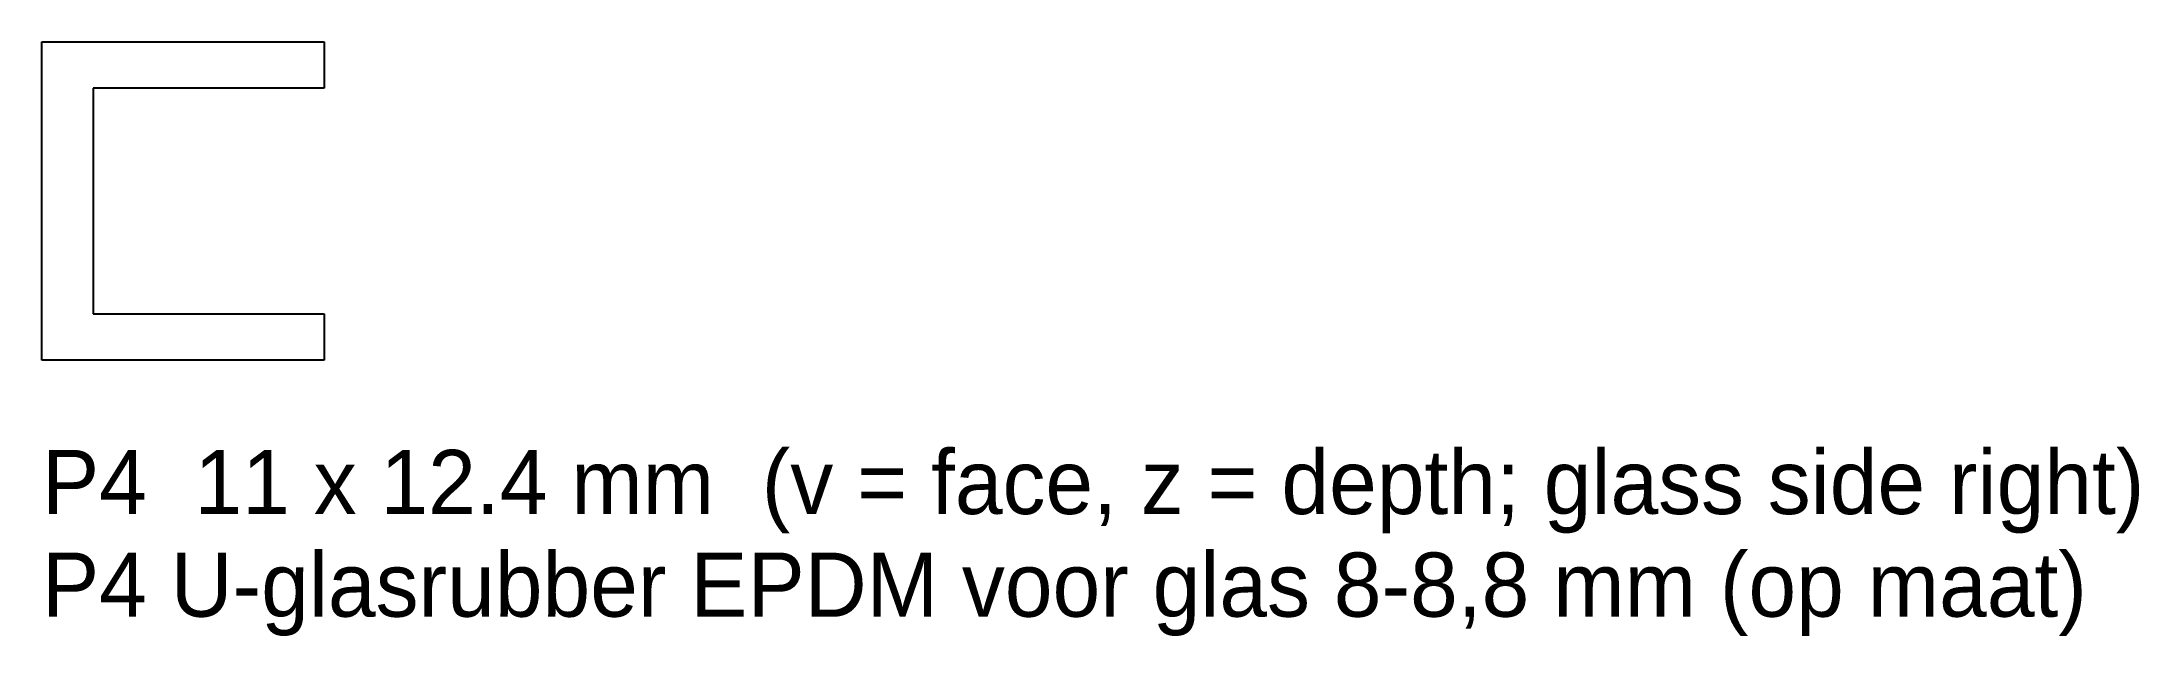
# Model space of a CAD drawing. Header units: millimetres. Extents: x 0 to 81.7, y -23.2 to 0.
import ezdxf

# ---------------------------------------------------------------- set-up
doc = ezdxf.new("R2010")
doc.units = ezdxf.units.MM

msp = doc.modelspace()

# ---------------------------------------------------------------- linework, layer by layer
at = {"layer": 'CONTOUR'}
for p, q in [((0, 0), (11, 0)), ((0, -12.4), (0, 0)), ((11, 0), (11, -1.8)), ((11, -1.8), (2, -1.8)), ((2, -1.8), (2, -10.6)), ((2, -10.6), (11, -10.6)), ((11, -10.6), (11, -12.4)), ((11, -12.4), (0, -12.4))]:
    msp.add_line(p, q, dxfattribs=at)

# ---------------------------------------------------------------- texts
at = {"layer": 'TEKST'}
for s, p in [('P4  11 x 12.4 mm  (v = face, z = depth; glass side right)', (0, -18.4)), ('P4 U-glasrubber EPDM voor glas 8-8,8 mm (op maat)', (0, -22.4))]:
    msp.add_text(s, height=2.5, dxfattribs=at).set_placement(p)

doc.saveas('drawing.dxf')
